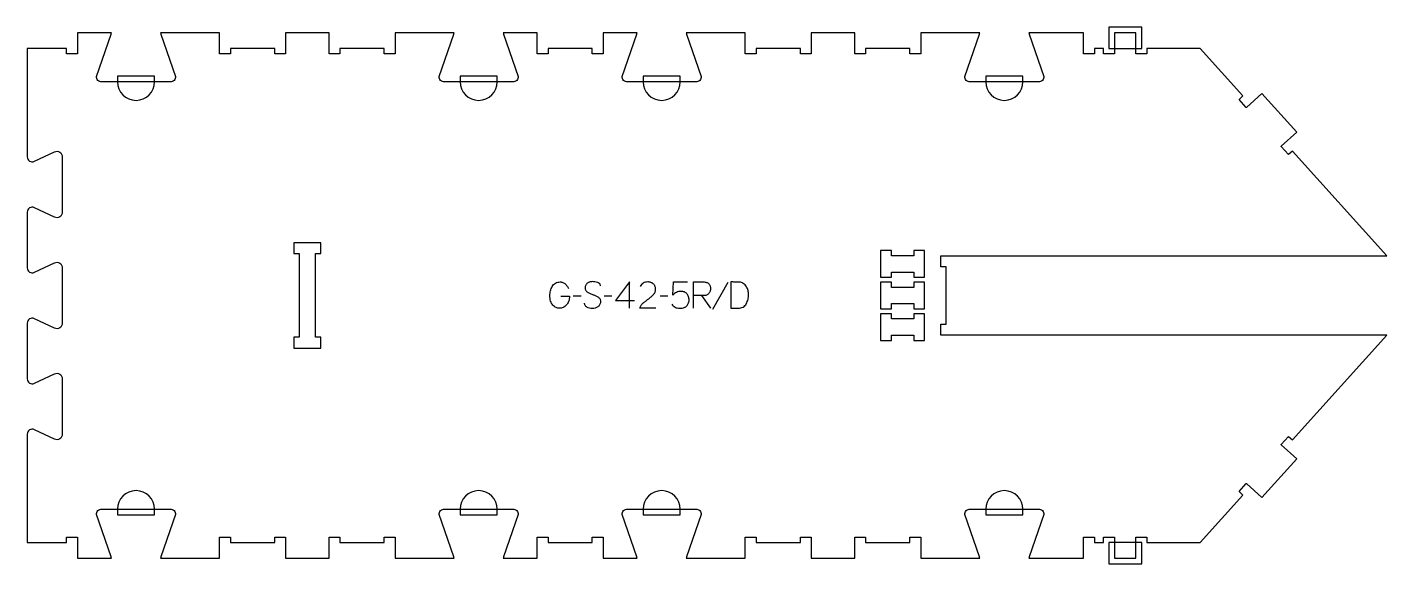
# Model space of a CAD drawing. Extents: x 0 to 1552, y -6 to 606.
import ezdxf

# ---------------------------------------------------------------- set-up
doc = ezdxf.new("R2010")
doc.units = 0
for name, color, linetype in [('1_ANYTOOL_1MMDEEP_LABELS_S', 2, 'CONTINUOUS'), ('3_ANYTOOL_CUTTHROUGH_INSID', 4, 'CONTINUOUS'), ('4_ANYTOOL_CUTTHROUGH_OUTSI', 5, 'CONTINUOUS'), ('5_ANYTOOL_HALF_MILL_9MM_IN', 3, 'CONTINUOUS')]:
    doc.layers.add(name, color=color, linetype=linetype)

msp = doc.modelspace()

# ---------------------------------------------------------------- linework, layer by layer
at = {"layer": '1_ANYTOOL_1MMDEEP_LABELS_S'}
for p, q in [((799.561887, 314.730097), (782.376173, 283.958668)), ((632.11903, 299.087239), (623.333316, 299.001525)), ((667.176173, 299.087239), (658.390459, 299.001525)), ((731.376173, 299.087239), (722.590459, 299.001525)), ((769.604745, 299.644382), (780.061887, 285.158668)), ((671.461887, 293.858668), (693.233316, 293.858668))]:
    msp.add_line(p, q, dxfattribs=at)
for points in [[(609.233316, 299.001525), (619.004745, 298.958668, -0.031732), (618.736634, 295.951266, -0.048764), (617.992245, 293.033668, -0.050291), (616.882532, 290.72316, -0.060119), (615.297602, 288.715811, -0.036578), (613.565582, 287.229394, -0.050793), (611.60653, 286.069382, -0.051881), (609.653513, 285.401638, -0.053919), (607.604745, 285.158668, -0.055881), (605.569597, 285.365612, -0.055271), (603.629745, 286.015811, -0.05403), (601.703768, 287.175004, -0.038531), (600.01903, 288.672954, -0.067281), (598.471317, 290.783968, -0.049165), (597.447602, 293.205097, -0.047412), (596.774675, 296.409015, -0.028075), (596.590459, 299.687239, -0.03109), (596.757985, 302.378819, -0.031496), (597.260102, 305.028311, -0.031425), (598.110974, 307.656555, -0.02824), (599.26903, 310.165811, -0.064555), (600.797834, 312.317336, -0.078906), (602.863673, 313.942597, -0.076878), (605.487274, 314.917146, -0.050594), (608.290459, 315.201525, -0.039946), (609.95002, 315.068728, -0.052714), (611.552959, 314.633668, -0.053511), (612.936156, 313.918334, -0.05153), (614.140459, 312.930097, -0.040443), (616.180683, 310.506955, -0.04035), (617.804745, 307.787239)], [(654.361887, 310.615811, 0.071867), (654.168774, 311.952418, 0.100684), (653.542245, 313.133668, 0.047558), (653.067691, 313.610118, 0.038563), (652.517691, 313.998847, 0.037928), (651.820503, 314.346315, 0.026634), (651.083316, 314.601525, 0.028461), (648.059983, 315.287508, 0.041577), (644.976173, 315.544382, 0.036938), (643.473813, 315.433243, 0.041531), (642.008316, 315.089025, 0.041583), (640.630939, 314.511817, 0.038125), (639.361887, 313.722954, 0.057611), (638.291735, 312.731049, 0.065808), (637.497602, 311.510454, 0.06469), (637.020106, 310.050899, 0.046778), (636.876173, 308.515811, 0.052235), (637.038529, 306.965969, 0.075448), (637.583316, 305.515811, 0.076671), (638.499408, 304.342758, 0.061023), (639.704745, 303.458668, 0.021951), (642.733599, 301.931322, 0.018213), (645.876173, 300.651525, -0.02405), (648.977658, 299.346063, -0.02981), (651.91903, 297.715811, -0.068439), (653.060332, 296.74988, -0.079282), (653.86903, 295.497954, -0.076308), (654.29403, 293.919272, -0.047772), (654.31903, 292.272954, -0.046243), (654.025796, 290.591994, -0.06359), (653.376173, 289.021168, -0.064671), (652.403349, 287.736979, -0.057073), (651.147602, 286.722954, -0.067522), (648.179293, 285.360043, -0.070793), (644.954745, 284.858668, -0.064027), (641.815729, 285.221183, -0.070447), (638.890459, 286.401525, -0.054374), (637.732041, 287.251158, -0.074742), (636.833316, 288.362239, -0.075199), (636.310309, 289.668618, -0.057737), (636.147602, 291.072954)], [(717.661887, 285.244382), (699.361887, 285.287239, -0.034491), (700.024665, 287.034571, -0.037732), (700.93153, 288.667597, -0.037744), (702.070825, 290.142233, -0.03482), (703.411887, 291.437239, -0.00859), (706.371112, 293.835822, -0.008791), (709.411887, 296.130097, 0.020588), (712.231176, 298.363539, 0.025206), (714.833316, 300.844382, 0.046908), (715.853911, 302.145624, 0.051091), (716.601173, 303.619382, 0.050722), (717.049906, 305.267557, 0.041139), (717.190459, 306.972954, 0.039396), (717.047814, 308.780539, 0.058519), (716.558316, 310.519382, 0.060358), (715.767758, 311.926498, 0.061397), (714.661887, 313.101525, 0.048006), (713.30593, 314.023485, 0.045901), (711.801173, 314.676525, 0.045216), (710.061112, 315.079085, 0.034258), (708.276173, 315.201525, 0.055622), (705.641603, 314.907538, 0.079896), (703.197602, 313.926525, 0.080617), (701.228214, 312.260825, 0.060287), (699.790459, 310.101525)], [(735.661887, 289.958668, 0.051644), (737.396925, 287.938755, 0.067529), (739.551173, 286.390811, 0.067834), (742.007931, 285.486339, 0.054378), (744.61903, 285.201525, 0.039344), (747.602283, 285.436632, 0.059901), (750.46903, 286.251525, 0.055966), (751.683837, 286.928528, 0.047768), (752.735102, 287.842597, 0.046557), (753.730516, 289.107885, 0.031515), (754.51903, 290.515811, 0.047557), (755.207322, 292.395192, 0.064093), (755.461887, 294.372954, 0.035335), (755.320569, 296.370133, 0.045148), (754.861887, 298.315811, 0.045692), (754.111761, 300.027301, 0.046166), (753.061887, 301.572954, 0.060461), (751.72698, 302.844508, 0.060801), (750.126173, 303.758668, 0.059081), (748.162681, 304.32199, 0.040364), (746.11903, 304.487239, 0.051634), (743.538438, 304.220035, 0.068321), (741.104745, 303.351525, 0.044671), (738.86296, 301.919372, 0.031916), (736.861887, 300.158668), (737.590459, 315.201525), (753.790459, 315.201525)], [(760.604745, 285.201525), (760.604745, 315.201525), (771.961887, 315.201525, -0.030274), (773.7277, 315.09451, -0.049), (775.449387, 314.711347, -0.050774), (776.78191, 314.11889, -0.06445), (777.940459, 313.240811, -0.0646), (778.83037, 312.10478, -0.052254), (779.435102, 310.789918, -0.050381), (779.824237, 309.097369, -0.031337), (779.933316, 307.358668, -0.040022), (779.823155, 305.984611, -0.042626), (779.488673, 304.647954, -0.04247), (778.919988, 303.358234, -0.036572), (778.154745, 302.172954, -0.051097), (777.212967, 301.158999, -0.061981), (776.070816, 300.383668, -0.061813), (774.761814, 299.907168, -0.049309), (773.376173, 299.730097, -0.003273), (772.508522, 299.692405, -0.003121), (771.640459, 299.665811, -0.003882), (770.622677, 299.648891, -0.002215), (769.604745, 299.644382), (760.647602, 299.644382)]]:
    msp.add_lwpolyline(points, format="xyb", dxfattribs=at)
msp.add_lwpolyline([(687.447602, 285.201525), (687.490459, 315.244382), (671.461887, 293.858668)], dxfattribs=at)
msp.add_lwpolyline([(802.990459, 315.201525), (802.990459, 285.201525), (811.51903, 285.287239, 0.046402), (814.425404, 285.595415, 0.07465), (817.154745, 286.583668, 0.077785), (819.23773, 288.172691, 0.06915), (820.776173, 290.301525, 0.029998), (821.913699, 292.796841, 0.031416), (822.736887, 295.412239, 0.031395), (823.229531, 298.129562, 0.029153), (823.390459, 300.887239, 0.03275), (823.237979, 303.212662, 0.035889), (822.76903, 305.494382, 0.03592), (821.984171, 307.66975, 0.033706), (820.904745, 309.715811, 0.042675), (819.346261, 311.805563, 0.065683), (817.385102, 313.503311, 0.068103), (815.287375, 314.507219, 0.065471), (812.997602, 314.922954, 0.005437), (807.99548, 315.113008, 0.00471)], format="xyb", close=True, dxfattribs=at)
at = {"layer": '3_ANYTOOL_CUTTHROUGH_INSID'}
for points in [[(335, 239.501691), (335, 252.001691), (329, 252.001691), (329, 347.501691), (335, 347.501691), (335, 360.001691), (304.5, 360.001691), (304.5, 347.501691), (310.5, 347.501691), (310.5, 252.001691), (304.5, 252.001691), (304.5, 239.501691)], [(1024.358558, 351.002094), (1011.858558, 351.002094), (1011.858558, 345.002094), (986.358558, 345.002094), (986.358558, 351.002094), (973.858558, 351.002094), (973.858558, 320.502094), (986.358558, 320.502094), (986.358558, 326.502094), (1011.858558, 326.502094), (1011.858558, 320.502094), (1024.358558, 320.502094)], [(1024.358558, 315.002094), (1011.858558, 315.002094), (1011.858558, 309.002094), (986.358558, 309.002094), (986.358558, 315.002094), (973.858558, 315.002094), (973.858558, 284.502094), (986.358558, 284.502094), (986.358558, 290.502094), (1011.858558, 290.502094), (1011.858558, 284.502094), (1024.358558, 284.502094)], [(1024.358558, 279.002094), (1011.858558, 279.002094), (1011.858558, 273.002094), (986.358558, 273.002094), (986.358558, 279.002094), (973.858558, 279.002094), (973.858558, 248.502094), (986.358558, 248.502094), (986.358558, 254.502094), (1011.858558, 254.502094), (1011.858558, 248.502094), (1024.358558, 248.502094)]]:
    msp.add_lwpolyline(points, close=True, dxfattribs=at)
at = {"layer": '4_ANYTOOL_CUTTHROUGH_OUTSI'}
msp.add_lwpolyline([(152.543431, 1.396561, 0.061784), (152.308437, 0.001691), (169.75, 0.001691), (219.5, 0.001691), (219.5, 23.751691, -0.414214), (219.75, 24.001691), (231.75, 24.001691, -0.414214), (232, 23.751691), (232, 18.001691), (282.5, 18.001691), (282.5, 23.751691, -0.414214), (282.75, 24.001691), (294.75, 24.001691, -0.414214), (295, 23.751691), (295, 0.001691), (344.5, 0.001691), (344.5, 23.751691, -0.414214), (344.75, 24.001691), (356.75, 24.001691, -0.414214), (357, 23.751691), (357, 18.001691), (407.5, 18.001691), (407.5, 23.751691, -0.414214), (407.75, 24.001691), (419.75, 24.001691, -0.414214), (420, 23.751691), (420, 0.001691), (469.75, 0.001691), (487.191563, 0.001691, 0.061784), (486.956569, 1.396561), (470.061035, 49.669103, -0.084368), (470.047, 49.751691, -0.414214), (476.297, 56.001691), (554.297, 56.001691, -0.414214), (560.547, 49.751691, -0.084368), (560.532965, 49.669103), (543.633852, 1.385496, 0.061178), (543.402437, 0.001691), (582, 0.001691), (582, 23.751691, -0.414214), (582.25, 24.001691), (594.25, 24.001691, -0.414214), (594.5, 23.751691), (594.5, 18.001691), (645, 18.001691), (645, 23.751691, -0.414214), (645.25, 24.001691), (657.25, 24.001691, -0.414214), (657.5, 23.751691), (657.5, 0.001691), (696.097563, 0.001691, 0.061784), (695.862569, 1.396561), (678.967035, 49.669103, -0.084368), (678.953, 49.751691, -0.414214), (685.203, 56.001691), (763.203, 56.001691, -0.414214), (769.453, 49.751691, -0.084368), (769.438965, 49.669103), (752.539852, 1.385496, 0.061178), (752.308437, 0.001691), (769.75, 0.001691), (819.5, 0.001691), (819.5, 23.751691, -0.414214), (819.75, 24.001691), (831.75, 24.001691, -0.414214), (832, 23.751691), (832, 18.001691), (882.5, 18.001691), (882.5, 23.751691, -0.414214), (882.75, 24.001691), (894.75, 24.001691, -0.414214), (895, 23.751691), (895, 0.001691), (944.5, 0.001691), (944.5, 23.751691, -0.414214), (944.75, 24.001691), (956.75, 24.001691, -0.414214), (957, 23.751691), (957, 18.001691), (1007.5, 18.001691), (1007.5, 23.751691, -0.414214), (1007.75, 24.001691), (1019.75, 24.001691, -0.414214), (1020, 23.751691), (1020, 0.001689), (1087.191566, 0.001097, 0.061791), (1086.956569, 1.396272), (1070.061035, 49.668814, -0.084368), (1070.047, 49.751402, -0.414214), (1076.297, 56.001402), (1154.297, 56.001402, -0.414214), (1160.547, 49.751402, -0.084368), (1160.532965, 49.668814), (1143.633852, 1.385207, 0.061179), (1143.402437, 0.001398), (1205.590891, 0.000356), (1205.590891, 23.749939, -0.414214), (1205.840891, 23.999939), (1217.840891, 23.999939, -0.414214), (1218.090891, 23.749939), (1218.090891, 17.99994), (1228.590891, 17.999969), (1228.590891, 23.75, -0.414214), (1228.840891, 24), (1240.840891, 24, -0.414214), (1241.090891, 23.75), (1241.090891, 0), (1265.590891, 0), (1265.590891, 23.75, -0.414214), (1265.840891, 24), (1277.840891, 24, -0.414214), (1278.090891, 23.75), (1278.090891, 18.000077), (1338.922734, 18.000784), (1387.564605, 72.023037), (1383.291522, 75.870538, -0.414214), (1383.273019, 76.223607), (1391.302586, 85.141345, -0.414213), (1391.655655, 85.159849), (1409.305363, 69.268017), (1449.118634, 113.485134), (1431.468944, 129.376986, -0.414214), (1431.450441, 129.730055), (1439.480008, 138.647793, -0.414214), (1439.833077, 138.666296), (1444.10616, 134.818795), (1551.868325, 254.500819), (1043.108558, 254.501701, -0.414213), (1042.858558, 254.751701), (1042.858558, 266.751701, -0.414214), (1043.108558, 267.001701), (1048.858558, 267.001701), (1048.858558, 332.501699), (1043.108558, 332.501699, -0.414214), (1042.858558, 332.751699), (1042.858558, 344.751699, -0.414213), (1043.108558, 345.001699), (1551.868325, 345.002562), (1444.10616, 464.684586), (1439.833077, 460.837085, -0.414214), (1439.480008, 460.855589), (1431.450441, 469.773327, -0.414214), (1431.468944, 470.126396), (1449.118634, 486.018248), (1409.305363, 530.235365), (1391.655655, 514.343533, -0.414213), (1391.302586, 514.362037), (1383.273019, 523.279775, -0.414214), (1383.291522, 523.632843), (1387.564605, 527.480344), (1338.922737, 581.502594), (1278.090891, 581.501692), (1278.090891, 575.751762, -0.414214), (1277.840891, 575.501762), (1265.840891, 575.501762, -0.414214), (1265.590891, 575.751762), (1265.590891, 599.501762), (1241.090891, 599.501762), (1241.090891, 575.751762, -0.414214), (1240.840891, 575.501762), (1228.840891, 575.501762, -0.414214), (1228.590891, 575.751762), (1228.590891, 581.501793), (1218.090891, 581.501823), (1218.090891, 575.751823, -0.414214), (1217.840891, 575.501823), (1205.840891, 575.501823, -0.414214), (1205.590891, 575.751823), (1205.590891, 599.501818), (1143.402437, 599.500501, 0.061785), (1143.637431, 598.105625), (1160.532965, 549.833083, -0.084368), (1160.547, 549.750495, -0.414214), (1154.297, 543.500495), (1076.297, 543.500495, -0.414214), (1070.047, 549.750495, -0.084368), (1070.061035, 549.833083), (1086.960148, 598.11669, 0.061185), (1087.191566, 599.500802), (1020, 599.500524), (1020, 575.751691, -0.414214), (1019.75, 575.501691), (1007.75, 575.501691, -0.414214), (1007.5, 575.751691), (1007.5, 581.501691), (957, 581.501691), (957, 575.751691, -0.414214), (956.75, 575.501691), (944.75, 575.501691, -0.414214), (944.5, 575.751691), (944.5, 599.501691), (895, 599.501691), (895, 575.751691, -0.414214), (894.75, 575.501691), (882.75, 575.501691, -0.414214), (882.5, 575.751691), (882.5, 581.501691), (832, 581.501691), (832, 575.751691, -0.414214), (831.75, 575.501691), (819.75, 575.501691, -0.414214), (819.5, 575.751691), (819.5, 599.501691), (769.75, 599.501691), (752.308437, 599.501691, 0.061784), (752.543431, 598.106821), (769.438965, 549.834278, -0.084368), (769.453, 549.751691, -0.414214), (763.203, 543.501691), (685.203, 543.501691, -0.414214), (678.953, 549.751691, -0.084368), (678.967035, 549.834278), (695.866148, 598.117886, 0.061178), (696.097563, 599.501691), (657.5, 599.501691), (657.5, 575.751691, -0.414214), (657.25, 575.501691), (645.25, 575.501691, -0.414214), (645, 575.751691), (645, 581.501691), (594.5, 581.501691), (594.5, 575.751691, -0.414214), (594.25, 575.501691), (582.25, 575.501691, -0.414214), (582, 575.751691), (582, 599.501691), (543.402437, 599.501691, 0.061784), (543.637431, 598.106821), (560.532965, 549.834278, -0.084368), (560.547, 549.751691, -0.414214), (554.297, 543.501691), (476.297, 543.501691, -0.414214), (470.047, 549.751691, -0.084368), (470.061035, 549.834278), (486.960148, 598.117886, 0.061178), (487.191563, 599.501691), (420, 599.501691), (420, 575.751691, -0.414214), (419.75, 575.501691), (407.75, 575.501691, -0.414214), (407.5, 575.751691), (407.5, 581.501691), (357, 581.501691), (357, 575.751691, -0.414214), (356.75, 575.501691), (344.75, 575.501691, -0.414214), (344.5, 575.751691), (344.5, 599.501691), (295, 599.501691), (295, 575.751691, -0.414214), (294.75, 575.501691), (282.75, 575.501691, -0.414214), (282.5, 575.751691), (282.5, 581.501691), (232, 581.501691), (232, 575.751691, -0.414214), (231.75, 575.501691), (219.75, 575.501691, -0.414214), (219.5, 575.751691), (219.5, 599.501691), (169.75, 599.501691), (152.308437, 599.501691, 0.061784), (152.543431, 598.106821), (169.438965, 549.834278, -0.084368), (169.453, 549.751691, -0.414214), (163.203, 543.501691), (85.203, 543.501691, -0.414214), (78.953, 549.751691, -0.084368), (78.967035, 549.834278), (95.866148, 598.117886, 0.061178), (96.097563, 599.501691), (57.5, 599.501691), (57.5, 575.751691, -0.414214), (57.25, 575.501691), (45.25, 575.501691, -0.414214), (45, 575.751691), (45, 581.501691), (0, 581.501691), (0, 458.105469, 0.551268), (8.22237, 452.914141), (31.062641, 463.79182, -0.257375), (37.086653, 463.433885, -0.257375), (40, 458.149072), (40, 394.75565, -0.257375), (37.086653, 389.470837, -0.257375), (31.062641, 389.112902), (8.22237, 399.990581, 0.551268), (0, 394.799253), (0, 331.40565, 0.551268), (8.22237, 326.214322), (31.062641, 337.092001, -0.257375), (37.086653, 336.734066, -0.257375), (40, 331.449253), (40, 268.055831, -0.551268), (31.062641, 262.413083), (8.22237, 273.290762, 0.551268), (0, 268.099434), (0, 204.705831, 0.257375), (2.680279, 199.843803, 0.257375), (8.22237, 199.514503), (31.062641, 210.392182, -0.551268), (40, 204.749434), (40, 141.356012, -0.551268), (31.062641, 135.713264), (8.22237, 146.590943, 0.257375), (2.680279, 146.261643, 0.257375), (0, 141.399615), (0, 18.001691), (45, 18.001691), (45, 23.751691, -0.414214), (45.25, 24.001691), (57.25, 24.001691, -0.414214), (57.5, 23.751691), (57.5, 0.001691), (96.097563, 0.001691, 0.061784), (95.862569, 1.396561), (78.967035, 49.669103, -0.084368), (78.953, 49.751691, -0.414214), (85.203, 56.001691), (163.203, 56.001691, -0.414214), (169.453, 49.751691, -0.084368), (169.438965, 49.669103)], format="xyb", close=True, dxfattribs=at)
at = {"layer": '5_ANYTOOL_HALF_MILL_9MM_IN'}
for points in [[(1240.590891, 581.559719), (1266.090891, 581.559719), (1272.090891, 581.559719), (1272.090891, 599.741762), (1272.090891, 606.001762), (1240.850891, 606.001762), (1234.590891, 606.001762), (1234.590891, 581.559719)], [(1266.090891, 17.942069), (1240.590891, 17.942069), (1234.590891, 17.942069), (1234.590891, -0.24), (1234.590891, -6.5), (1265.830891, -6.5), (1272.090891, -6.5), (1272.090891, 17.942069)]]:
    msp.add_lwpolyline(points, close=True, dxfattribs=at)
for points in [[(102.953, 544.001691), (102.953, 543.751691, 1), (145.453, 543.751691), (145.453, 550.001691), (102.953, 550.001691)], [(494.047, 544.001691), (494.047, 543.751691, 1), (536.547, 543.751691), (536.547, 550.001691), (494.047, 550.001691)], [(702.953, 544.001691), (702.953, 543.751691, 1), (745.453, 543.751691), (745.453, 550.001691), (702.953, 550.001691)], [(1094.047, 544.000495), (1094.047, 543.750495, 1), (1136.547, 543.750495), (1136.547, 550.000495), (1094.047, 550.000495)], [(145.453, 55.751691, 1), (102.953, 55.751691), (102.953, 49.501691), (145.453, 49.501691)], [(536.547, 55.751691, 1), (494.047, 55.751691), (494.047, 49.501691), (536.547, 49.501691)], [(745.453, 55.751691, 1), (702.953, 55.751691), (702.953, 49.501691), (745.453, 49.501691)], [(1136.547, 55.751402, 1), (1094.047, 55.751402), (1094.047, 49.501402), (1136.547, 49.501402)]]:
    msp.add_lwpolyline(points, format="xyb", close=True, dxfattribs=at)

doc.saveas('drawing.dxf')
